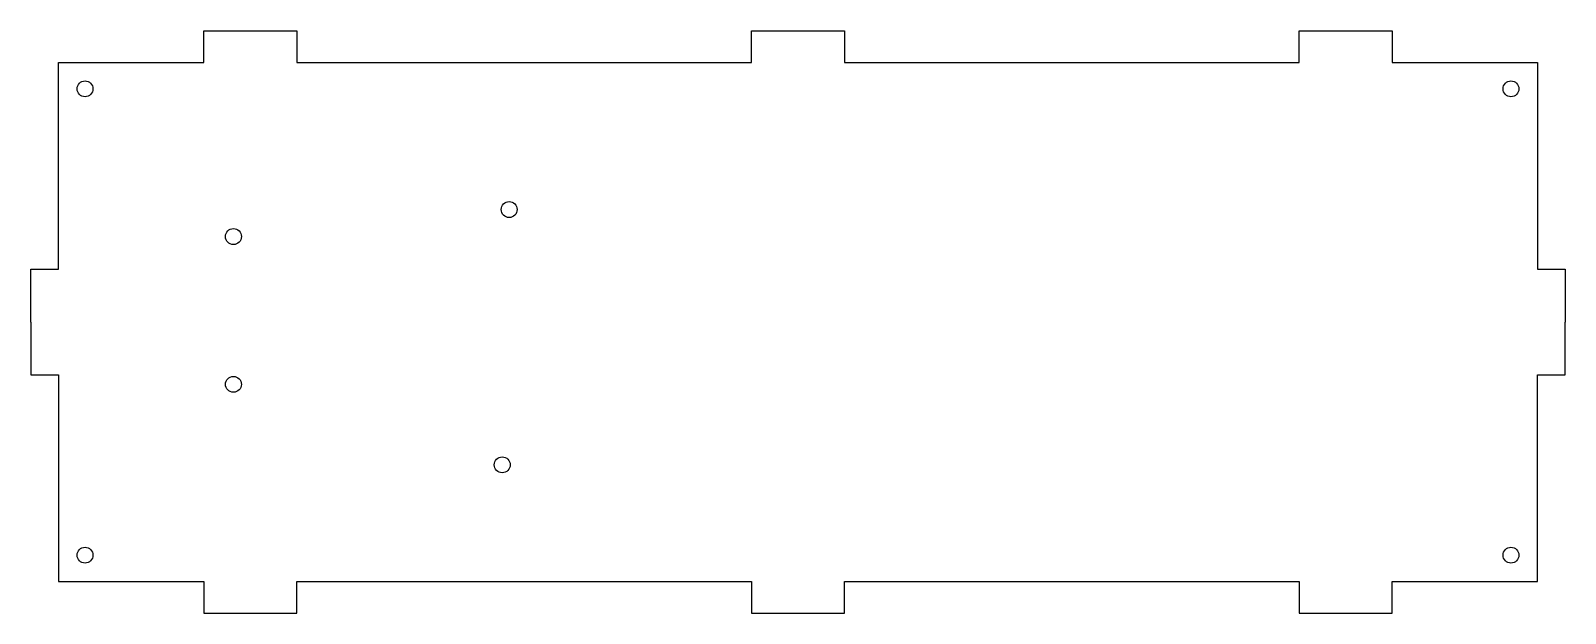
# Model space of a CAD drawing. Header units: millimetres. Extents: x 0 to 290, y -55 to 55.
import ezdxf

# ---------------------------------------------------------------- set-up
doc = ezdxf.new("R2010")
doc.units = ezdxf.units.MM
doc.layers.add('Sketch001', color=7, linetype='CONTINUOUS')

msp = doc.modelspace()

# ---------------------------------------------------------------- linework, layer by layer
at = {"layer": 'Sketch001'}
for p, q in [((32.73, 49.03), (32.73, 55)), ((32.73, 55), (50.31, 55)), ((50.31, 55), (50.31, 49.03)), ((136.21, 49.03), (136.21, 55)), ((136.21, 55), (153.79, 55)), ((153.79, 55), (153.79, 49.03)), ((239.69, 49.03), (239.69, 55)), ((239.69, 55), (257.27, 55)), ((257.27, 55), (257.27, 49.03)), ((5.27, 10), (5.27, 49.03)), ((5.27, 49.03), (32.73, 49.03)), ((50.31, 49.03), (136.21, 49.03)), ((153.79, 49.03), (239.69, 49.03)), ((257.27, 49.03), (284.73, 49.03)), ((284.73, 49.03), (284.73, 10)), ((0, 0), (0, 10)), ((0, 10), (5.27, 10)), ((284.73, 10), (290, 10)), ((290, 10), (290, 0)), ((0, 0), (0, -10)), ((290, -10), (290, 0)), ((0, -10), (5.27, -10)), ((5.27, -10), (5.27, -49.03)), ((284.73, -10), (290, -10)), ((284.73, -49.03), (284.73, -10)), ((5.27, -49.03), (32.73, -49.03)), ((32.73, -49.03), (32.73, -55)), ((50.31, -49.03), (136.21, -49.03)), ((50.31, -55), (50.31, -49.03)), ((136.21, -49.03), (136.21, -55)), ((153.79, -49.03), (239.69, -49.03)), ((153.79, -55), (153.79, -49.03)), ((239.69, -49.03), (239.69, -55)), ((257.27, -49.03), (284.73, -49.03)), ((257.27, -55), (257.27, -49.03)), ((32.73, -55), (50.31, -55)), ((136.21, -55), (153.79, -55)), ((239.69, -55), (257.27, -55))]:
    msp.add_line(p, q, dxfattribs=at)
for centre in [(10.27, 44.03), (279.73, 44.03), (90.41, 21.23), (38.31, 16.13), (38.31, -11.77), (89.11, -26.97), (10.27, -44.03), (10.27, -44.03), (279.73, -44.03)]:
    msp.add_circle(centre, 1.5, dxfattribs=at)

doc.saveas('drawing.dxf')
